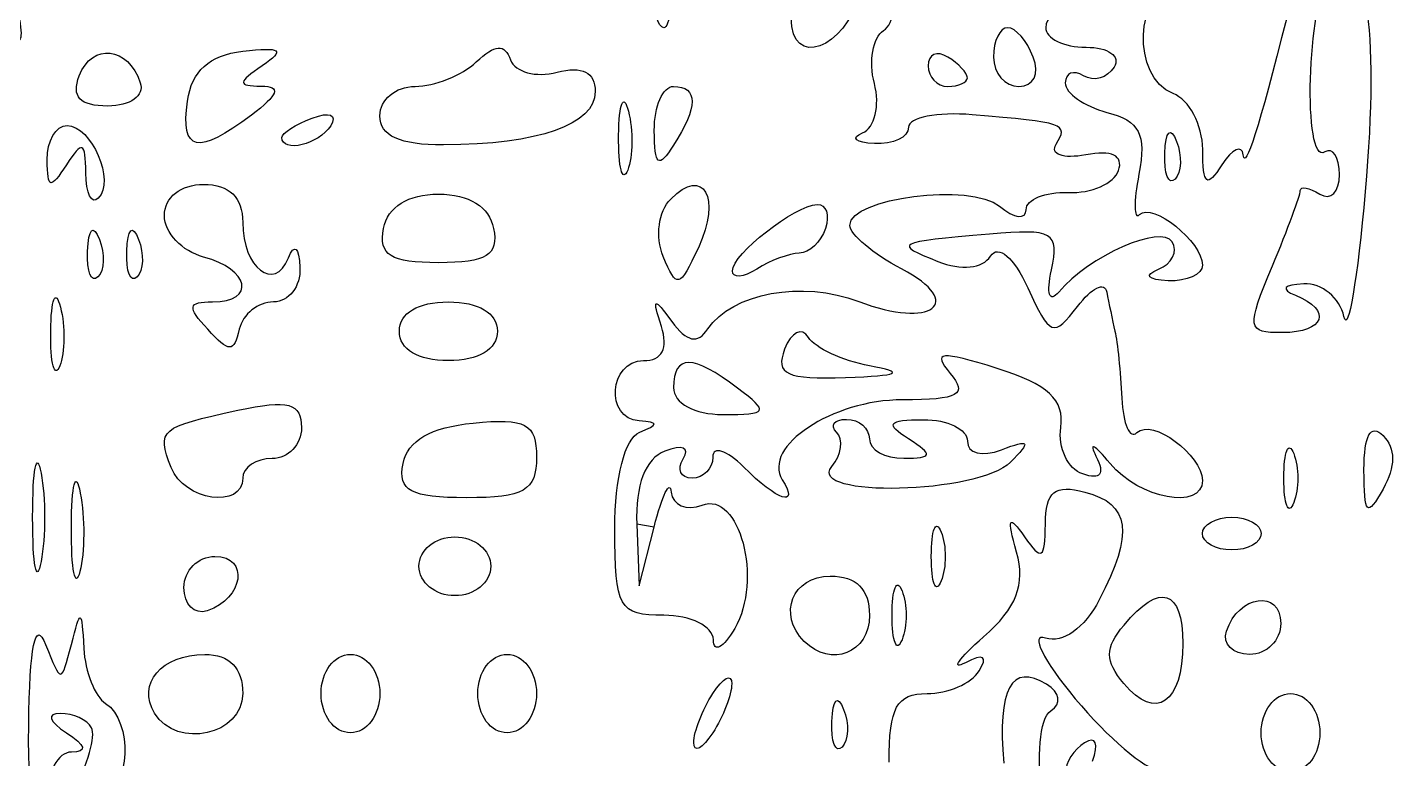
# Model space of a CAD drawing. Extents: x 0 to 213, y 0 to 77.
# Drawn here: x 35.63 to 60.28, y 33.4 to 46.57 of the extents above; entities that cross this region are included whole.
import ezdxf

# ---------------------------------------------------------------- set-up
doc = ezdxf.new("R2010")
doc.units = 0
doc.layers.get('0').update_dxf_attribs({"linetype": 'CONTINUOUS'})

msp = doc.modelspace()

# ---------------------------------------------------------------- linework, layer by layer
at = {"color": 7}
for points in [[(53.749798, 46.0375), (53.749798, 46.0375)], [(36.567037, 45.699632), (36.567037, 45.699632)], [(52.563889, 45.663903), (52.563889, 45.663903)], [(38.516433, 45.24375), (38.516436, 45.24375)], [(41.980556, 44.979167), (41.980556, 44.979167)], [(46.282658, 44.626389), (46.282664, 44.626389)], [(46.924846, 44.714583), (46.924846, 44.714583)], [(40.216667, 44.588644), (40.216667, 44.588644)], [(56.80261, 44.372871), (56.802624, 44.372877)], [(56.119542, 44.30301), (56.119519, 44.30301)], [(36.683487, 43.950232), (36.683487, 43.950232)], [(42.047713, 42.950694), (42.047713, 42.950694)], [(36.716764, 42.539121), (36.716741, 42.539121)], [(37.42232, 42.539121), (37.422297, 42.539121)], [(47.0863, 42.44524), (47.0863, 42.44524)], [(48.330556, 42.185438), (48.330556, 42.185429)], [(58.058795, 42.275622), (58.058795, 42.275622)], [(36.052111, 41.098611), (36.052108, 41.098611)], [(38.879839, 41.133463), (38.879839, 41.133463)], [(42.333333, 41.098611), (42.333333, 41.098611)], [(50.8, 40.476664), (50.8, 40.476664)], [(48.425868, 40.073143), (48.425868, 40.073157)], [(42.398552, 38.717347), (42.398552, 38.717347)], [(38.221737, 38.644367), (38.221737, 38.644367)], [(50.122514, 38.661625), (50.122514, 38.661611)], [(58.264033, 38.452778), (58.264033, 38.452778)], [(59.707639, 38.601887), (59.707639, 38.601887)], [(35.726638, 37.747222), (35.726638, 37.747222)], [(36.425082, 37.570833), (36.425073, 37.570833)], [(46.60841, 37.621283), (46.650151, 36.5125), (46.91945, 37.570833)], [(56.797222, 37.453243), (56.797222, 37.453243)], [(51.914033, 37.041667), (51.914033, 37.041667)], [(42.686111, 36.865278), (42.686111, 36.865278)], [(38.452778, 36.483104), (38.452778, 36.483104)], [(51.208477, 35.983333), (51.208477, 35.983333)], [(47.988511, 35.542361), (47.988505, 35.542361)], [(49.624076, 35.512965), (49.624076, 35.512965)], [(57.230845, 35.696703), (57.230845, 35.696703)], [(55.382823, 34.752494), (55.382885, 34.752494)], [(40.922222, 34.572222), (40.922222, 34.572222)], [(43.744444, 34.572222), (43.744444, 34.572222)], [(37.923611, 34.219444), (37.923611, 34.219444)], [(50.12232, 34.072452), (50.122297, 34.072452)], [(36.787607, 33.954872), (36.787607, 33.954872)], [(57.855556, 33.866667), (57.855556, 33.866667)], [(47.635806, 33.690278), (47.635806, 33.690278)]]:
    msp.add_lwpolyline(points, close=True, dxfattribs=at)
for points in [[(59.090278, 47.498934), (59.728244, 48.227909), (59.993488, 46.616569), (59.729946, 43.612963)], [(35.23858, 47.585802), (35.751843, 46.113452), (35.506573, 45.868181), (34.925, 47.272222)], [(47.272222, 47.625), (47.272222, 47.042917), (47.192847, 46.566667), (47.095833, 46.566667)], [(51.05404, 46.514583), (51.252301, 46.642102), (51.292514, 47.05481), (51.145048, 47.448611)], [(59.002083, 44.327936), (58.602471, 44.08069), (58.684651, 47.035443), (59.090278, 47.498934)], [(47.095833, 46.566667), (46.998819, 46.566667), (46.917015, 46.844478), (46.914043, 47.184028)], [(50.625787, 47.184028), (50.35931, 46.170441), (49.388889, 45.82447), (49.388889, 46.743056)], [(56.268056, 45.38076), (55.516199, 45.669276), (55.57599, 47.272222), (56.338611, 47.272222)], [(54.47477, 46.919444), (54.199894, 46.919444), (53.975, 46.760694), (53.975, 46.566667)], [(58.315603, 46.74305), (57.815243, 44.758542), (57.568197, 43.978525), (57.533472, 44.273605)], [(50.88835, 45.561357), (50.784111, 45.959971), (50.85868, 46.38892), (51.05404, 46.514583)], [(53.290498, 46.566667), (53.149568, 46.566667), (53.034257, 46.328542), (53.034257, 46.0375)], [(53.749798, 46.0375), (53.638111, 46.328542), (53.431429, 46.566667), (53.290498, 46.566667)], [(53.975, 46.566667), (53.975, 46.372639), (54.30187, 46.213889), (54.701375, 46.213889)], [(36.567037, 45.699632), (36.798092, 46.301747), (37.448642, 46.227684), (37.666377, 45.574478)], [(38.516436, 45.24375), (38.593875, 45.789009), (38.905267, 46.06991), (39.511111, 46.14103)], [(39.511111, 46.14103), (40.20824, 46.222864), (40.282165, 46.168547), (39.863889, 45.881849)], [(43.717986, 45.949306), (44.058597, 46.270635), (44.225899, 46.280795), (44.334625, 45.986756)], [(52.211111, 46.0375), (52.017083, 46.157416), (51.858333, 46.087408), (51.858333, 45.881931)], [(54.701375, 46.213889), (55.103564, 46.213889), (55.328857, 46.053875), (55.206166, 45.855357)], [(39.863889, 45.881849), (39.416781, 45.575384), (39.413561, 45.518299), (39.843117, 45.513735)], [(42.615556, 45.508333), (42.964806, 45.508333), (43.460899, 45.706769), (43.717986, 45.949306)], [(44.334625, 45.986756), (44.416686, 45.76482), (44.793718, 45.664272), (45.172472, 45.763318)], [(45.172472, 45.763318), (45.629449, 45.88282), (45.861111, 45.765294), (45.861111, 45.414235)], [(51.858333, 45.881931), (51.858333, 45.676453), (52.017083, 45.508333), (52.211111, 45.508333)], [(52.563889, 45.663903), (52.563889, 45.749464), (52.405139, 45.917584), (52.211111, 46.0375)], [(53.034257, 46.0375), (53.034257, 45.746458), (53.240943, 45.508333), (53.493557, 45.508333)], [(53.493557, 45.508333), (53.756887, 45.508333), (53.866217, 45.734114), (53.749798, 46.0375)], [(55.206166, 45.855357), (55.084294, 45.658165), (54.836799, 45.588157), (54.65618, 45.699787)], [(37.082137, 45.155556), (36.574803, 45.155556), (36.42071, 45.318316), (36.567037, 45.699632)], [(52.211111, 45.508333), (52.405139, 45.508333), (52.563889, 45.578339), (52.563889, 45.663903)], [(54.65618, 45.699787), (54.475561, 45.811417), (54.327778, 45.753147), (54.327778, 45.570298)], [(37.666377, 45.574478), (37.743923, 45.341836), (37.484132, 45.155556), (37.082137, 45.155556)], [(39.843117, 45.513735), (40.207652, 45.509869), (40.157739, 45.361767), (39.666728, 44.990385)], [(41.980556, 44.979167), (41.980556, 45.270208), (42.266306, 45.508333), (42.615556, 45.508333)], [(45.861111, 45.414235), (45.861111, 44.820665), (44.839057, 44.462009), (43.127083, 44.454818)], [(46.282664, 44.626389), (46.28986, 45.208472), (46.368916, 45.403889), (46.458361, 45.060647)], [(46.924846, 44.714583), (46.921883, 45.151144), (47.078194, 45.508333), (47.272222, 45.508333)], [(47.272222, 45.508333), (47.714225, 45.508333), (47.714225, 45.133951), (47.272222, 44.45)], [(50.674355, 44.671155), (50.896291, 44.762155), (50.992591, 45.162744), (50.88835, 45.561357)], [(54.327778, 45.570298), (54.327778, 45.387449), (54.665609, 45.149499), (55.078514, 45.041524)], [(56.802624, 44.372877), (56.799661, 44.815529), (56.559097, 45.269077), (56.268056, 45.38076)], [(39.666728, 44.990385), (38.700007, 44.259195), (38.386413, 44.328266), (38.516433, 45.24375)], [(40.216667, 44.588644), (40.216667, 44.664901), (40.463035, 44.821833), (40.764158, 44.937384)], [(40.764158, 44.937384), (41.078099, 45.057856), (41.219704, 44.998713), (41.096113, 44.798736)], [(43.127083, 44.454818), (42.340993, 44.451516), (41.980556, 44.616356), (41.980556, 44.979167)], [(46.458361, 45.060647), (46.547803, 44.717406), (46.541921, 44.241156), (46.445266, 44.002314)], [(52.652083, 44.998713), (52.021492, 45.051215), (51.505556, 44.949234), (51.505556, 44.772086)], [(54.162788, 44.46844), (54.389695, 44.835589), (54.320784, 44.859775), (52.652083, 44.998713)], [(55.078514, 45.041524), (55.666584, 44.887741), (55.791337, 44.646861), (55.654267, 43.929836)], [(35.988735, 44.185417), (35.985913, 44.524964), (36.147065, 44.802778), (36.34718, 44.802778)], [(36.34718, 44.802778), (36.787554, 44.802778), (37.216989, 43.802173), (36.908859, 43.494046)], [(41.096113, 44.798736), (40.88894, 44.463527), (40.216667, 44.302926), (40.216667, 44.588644)], [(46.445266, 44.002314), (46.348647, 43.763472), (46.275467, 44.044306), (46.282658, 44.626389)], [(47.272222, 44.45), (46.99569, 44.022095), (46.929215, 44.072725), (46.924846, 44.714583)], [(50.888194, 44.47785), (50.548644, 44.493174), (50.452418, 44.580155), (50.674355, 44.671155)], [(51.505556, 44.772086), (51.505556, 44.594938), (51.227742, 44.462533), (50.888194, 44.47785)], [(56.119519, 44.30301), (56.136453, 44.713974), (56.220038, 44.797568), (56.332653, 44.516144)], [(36.683487, 43.950232), (36.678972, 44.515936), (36.62222, 44.539947), (36.336111, 44.097222)], [(54.695333, 44.276456), (54.288281, 44.198066), (54.048999, 44.28433), (54.162788, 44.46844)], [(55.286413, 43.993432), (55.380088, 44.2625), (55.16289, 44.366499), (54.695333, 44.276456)], [(56.332653, 44.516144), (56.434561, 44.261484), (56.42203, 43.957215), (56.304826, 43.839988)], [(57.149986, 44.097217), (56.874212, 43.670485), (56.806967, 43.723848), (56.80261, 44.372871)], [(57.533472, 44.273605), (57.51064, 44.467633), (57.338073, 44.388258), (57.149986, 44.097217)], [(59.266667, 43.920833), (59.266667, 44.234777), (59.147603, 44.417973), (59.002083, 44.327936)], [(36.336111, 44.097222), (36.043859, 43.644998), (35.993352, 43.657822), (35.988735, 44.185417)], [(56.304826, 43.839988), (56.1876, 43.722764), (56.104223, 43.931123), (56.119542, 44.30301)], [(36.908859, 43.494046), (36.787876, 43.37306), (36.686459, 43.578345), (36.683487, 43.950232)], [(47.2195, 43.480056), (47.814682, 44.075237), (48.138105, 43.504807), (47.717727, 42.601295)], [(54.380268, 43.596066), (54.797195, 43.580657), (55.204958, 43.759476), (55.286413, 43.993432)], [(55.654267, 43.929836), (55.558027, 43.426383), (55.562774, 43.097961), (55.664822, 43.200007)], [(58.913889, 43.568056), (59.107917, 43.448139), (59.266667, 43.606889), (59.266667, 43.920833)], [(38.1, 43.182393), (38.1, 43.509401), (38.395159, 43.744586), (38.805556, 43.744586)], [(38.805556, 43.744586), (39.268773, 43.744586), (39.511111, 43.509401), (39.511111, 43.05985)], [(50.447222, 43.006058), (50.447222, 43.502617), (52.624903, 43.780199), (53.143559, 43.349751)], [(58.058795, 42.275622), (58.335068, 42.936837), (58.561111, 43.547188), (58.561111, 43.631959)], [(58.561111, 43.631959), (58.561111, 43.716727), (58.719861, 43.687972), (58.913889, 43.568056)], [(42.047713, 42.950694), (42.122714, 43.340147), (42.488623, 43.568056), (43.038889, 43.568056)], [(43.038889, 43.568056), (43.589154, 43.568056), (43.955064, 43.340147), (44.030065, 42.950694)], [(47.0863, 42.44524), (46.940521, 42.803945), (46.999186, 43.259742), (47.2195, 43.480056)], [(48.330556, 42.185429), (48.330556, 42.48706), (49.4536, 43.364966), (49.859257, 43.380448)], [(49.859257, 43.380448), (50.020951, 43.386629), (50.087095, 43.193228), (50.00625, 42.950694)], [(53.622222, 43.288286), (53.622222, 43.472972), (53.963344, 43.611473), (54.380268, 43.596066)], [(55.664822, 43.200007), (55.896931, 43.432112), (56.797228, 42.708737), (56.797228, 42.290139)], [(59.729946, 43.612963), (59.591581, 42.03604), (59.419101, 41.023647), (59.346657, 41.363194)], [(38.805556, 42.435693), (38.4175, 42.537171), (38.1, 42.873185), (38.1, 43.182393)], [(53.143559, 43.349751), (53.406822, 43.131263), (53.622222, 43.103602), (53.622222, 43.288286)], [(36.716741, 42.539121), (36.733675, 42.950085), (36.81726, 43.033679), (36.929876, 42.752256)], [(37.422297, 42.539121), (37.43923, 42.950085), (37.522816, 43.033679), (37.635431, 42.752256)], [(39.511111, 43.05985), (39.511111, 42.239288), (40.083181, 41.794681), (40.335073, 42.41947)], [(43.038889, 42.333333), (42.171575, 42.333333), (41.95482, 42.46834), (42.047713, 42.950694)], [(44.030065, 42.950694), (44.122958, 42.46834), (43.906203, 42.333333), (43.038889, 42.333333)], [(50.00625, 42.950694), (49.925405, 42.708158), (49.713738, 42.507292), (49.535882, 42.50432)], [(51.379532, 42.220159), (50.866762, 42.488826), (50.447222, 42.842482), (50.447222, 43.006058)], [(54.077571, 42.206164), (54.224434, 42.882992), (54.10918, 42.949422), (52.961647, 42.849427)], [(56.253905, 42.709016), (56.055949, 43.029313), (54.750945, 42.451861), (54.208985, 41.804167)], [(36.929876, 42.752256), (37.03178, 42.497595), (37.019253, 42.193326), (36.902049, 42.076099)], [(37.635431, 42.752256), (37.737336, 42.497595), (37.724808, 42.193326), (37.607604, 42.076099)], [(40.335073, 42.41947), (40.442859, 42.686828), (40.524788, 42.617723), (40.541592, 42.24528)], [(52.961647, 42.849427), (51.254965, 42.70071), (51.217517, 42.680805), (52.034728, 42.35669)], [(52.980627, 42.451282), (53.120369, 42.668977), (53.40131, 42.429918), (53.651805, 41.880135)], [(56.005676, 42.214927), (56.24942, 42.313194), (56.361124, 42.535534), (56.253905, 42.709016)], [(36.902049, 42.076099), (36.784822, 41.958872), (36.701445, 42.167234), (36.716764, 42.539121)], [(37.607604, 42.076099), (37.490377, 41.958872), (37.407001, 42.167234), (37.42232, 42.539121)], [(38.968034, 41.627919), (39.754141, 41.627919), (39.635303, 42.218709), (38.805556, 42.435693)], [(47.717727, 42.601295), (47.377418, 41.869879), (47.325365, 41.857013), (47.0863, 42.44524)], [(49.535882, 42.50432), (49.358022, 42.501357), (49.014061, 42.372918), (48.771528, 42.218918)], [(52.034728, 42.35669), (52.454531, 42.19019), (52.837625, 42.228502), (52.980627, 42.451282)], [(40.541592, 42.24528), (40.556888, 41.90573), (40.342961, 41.627919), (40.066143, 41.627919)], [(48.771528, 42.218918), (48.528992, 42.064915), (48.330556, 42.049844), (48.330556, 42.185438)], [(50.606619, 41.634238), (51.922144, 41.134075), (52.547545, 41.608161), (51.379532, 42.220159)], [(54.208985, 41.804167), (54.039804, 41.601977), (53.983709, 41.773582), (54.077571, 42.206164)], [(56.179867, 42.008408), (55.807421, 42.0252), (55.738319, 42.107141), (56.005676, 42.214927)], [(56.797228, 42.290139), (56.797228, 42.119869), (56.519414, 41.993089), (56.179867, 42.008408)], [(58.235184, 41.073411), (57.599936, 41.073411), (57.588644, 41.150388), (58.058795, 42.275622)], [(47.889583, 41.13926), (48.327982, 41.791134), (49.589484, 42.020953), (50.606619, 41.634238)], [(54.546765, 41.545753), (54.802041, 41.881908), (55.040129, 41.998194), (55.075853, 41.804167)], [(58.62344, 41.952703), (58.256514, 41.935403), (58.199367, 41.857298), (58.472917, 41.746918)], [(59.346657, 41.363194), (59.274208, 41.702742), (58.94876, 41.968022), (58.62344, 41.952703)], [(36.052108, 41.098611), (36.059305, 41.680694), (36.138361, 41.876111), (36.227806, 41.532869)], [(47.051482, 41.186806), (46.883317, 41.70958), (46.912036, 41.72309), (47.238945, 41.275)], [(53.651805, 41.880135), (54.048852, 41.008706), (54.119026, 40.982488), (54.546765, 41.545753)], [(55.075853, 41.804167), (55.111577, 41.610139), (55.177687, 41.292639), (55.222767, 41.098611)], [(58.472917, 41.746918), (59.142365, 41.476789), (58.999984, 41.073411), (58.235184, 41.073411)], [(36.227806, 41.532869), (36.317247, 41.189628), (36.311366, 40.713378), (36.214739, 40.474536)], [(38.879839, 41.133463), (38.50546, 41.540413), (38.521067, 41.627919), (38.968034, 41.627919)], [(40.066143, 41.627919), (39.789329, 41.627919), (39.511518, 41.405412), (39.448782, 41.133463)], [(42.333333, 41.098611), (42.333333, 41.427868), (42.666511, 41.627778), (43.215278, 41.627778)], [(43.215278, 41.627778), (43.764045, 41.627778), (44.097222, 41.427868), (44.097222, 41.098611)], [(46.731984, 40.569444), (47.065878, 40.569444), (47.17947, 40.78894), (47.051482, 41.186806)], [(47.238945, 41.275), (47.509077, 40.904727), (47.704448, 40.863969), (47.889583, 41.13926)], [(49.702565, 40.987365), (49.582268, 41.180964), (49.39236, 41.087334), (49.272667, 40.775413)], [(36.214739, 40.474536), (36.118103, 40.235694), (36.044923, 40.516528), (36.052111, 41.098611)], [(39.448782, 41.133463), (39.350953, 40.709367), (39.269986, 40.709367), (38.879839, 41.133463)], [(43.215278, 40.569444), (42.666511, 40.569444), (42.333333, 40.769354), (42.333333, 41.098611)], [(44.097222, 41.098611), (44.097222, 40.769354), (43.764045, 40.569444), (43.215278, 40.569444)], [(50.8, 40.476664), (50.314931, 40.566817), (49.821084, 40.796631), (49.702565, 40.987365)], [(55.222767, 41.098611), (55.267849, 40.904583), (55.323043, 40.362189), (55.345423, 39.893285)], [(48.425868, 40.073157), (47.619522, 40.685006), (47.272222, 40.688384), (47.272222, 40.084361)], [(49.272667, 40.775413), (49.098993, 40.322833), (49.307521, 40.225797), (50.370097, 40.264709)], [(53.100851, 40.428407), (52.068775, 40.751142), (51.926261, 40.736283), (52.254974, 40.340212)], [(46.654861, 39.483259), (46.02988, 39.522733), (46.1042, 40.569444), (46.731984, 40.569444)], [(50.370097, 40.264709), (51.349873, 40.300588), (51.458695, 40.354244), (50.8, 40.476664)], [(54.246718, 39.367514), (54.317084, 39.864129), (54.01706, 40.141903), (53.100851, 40.428407)], [(52.254974, 40.340212), (52.574249, 39.95551), (52.409327, 39.863889), (51.397566, 39.863889)], [(47.272222, 40.084361), (47.272222, 39.8011), (47.642114, 39.599291), (48.161284, 39.599291)], [(48.161284, 39.599291), (48.9802, 39.599291), (49.001076, 39.63668), (48.425868, 40.073143)], [(39.422917, 39.674306), (40.336176, 39.869959), (40.569444, 39.80657), (40.569444, 39.362741)], [(51.397566, 39.863889), (50.130755, 39.863889), (48.861418, 39.020849), (49.230085, 38.424338)], [(55.345423, 39.893285), (55.367803, 39.424387), (55.490573, 39.145196), (55.618242, 39.272868)], [(38.221737, 38.644367), (37.960819, 39.324303), (38.017986, 39.373316), (39.422917, 39.674306)], [(42.398552, 38.717347), (42.475573, 39.123942), (42.905942, 39.37245), (43.65914, 39.445255)], [(43.65914, 39.445255), (44.615015, 39.537651), (44.802778, 39.436308), (44.802778, 38.827893)], [(46.654861, 39.277473), (47.007639, 39.419824), (47.007639, 39.460977), (46.654861, 39.483259)], [(50.208976, 39.278972), (50.081307, 39.406655), (50.162062, 39.511111), (50.388424, 39.511111)], [(50.388424, 39.511111), (50.614792, 39.511111), (50.8, 39.352361), (50.8, 39.158333)], [(51.505556, 39.158333), (51.07765, 39.434866), (51.128281, 39.501341), (51.770139, 39.505709)], [(51.770139, 39.505709), (52.2067, 39.508532), (52.563889, 39.335377), (52.563889, 39.120589)], [(55.618242, 39.272868), (55.885303, 39.539929), (56.797228, 38.872197), (56.797228, 38.409584)], [(59.707639, 38.601887), (59.707639, 39.229307), (59.827744, 39.443922), (60.052873, 39.218794)], [(40.569444, 39.362741), (40.569444, 39.056279), (40.331319, 38.805541), (40.040278, 38.805541)], [(46.213889, 37.541437), (46.213889, 38.457832), (46.395502, 39.17282), (46.654861, 39.277473)], [(50.122514, 38.661611), (50.297735, 38.873489), (50.336645, 39.151303), (50.208976, 39.278972)], [(54.641473, 38.527998), (54.371929, 38.619712), (54.194289, 38.997495), (54.246718, 39.367514)], [(60.052873, 39.218794), (60.278007, 38.993659), (60.278007, 38.658938), (60.052873, 38.25665)], [(35.726638, 37.747222), (35.726638, 38.620347), (35.795438, 38.977536), (35.879521, 38.540972)], [(47.446119, 38.801517), (47.56971, 39.001491), (47.428085, 39.060631), (47.114164, 38.940161)], [(48.53215, 38.654366), (48.227245, 38.959265), (47.977783, 39.03864), (47.977783, 38.830755)], [(50.8, 39.158333), (50.8, 38.964306), (51.077811, 38.807985), (51.417361, 38.810957)], [(51.417361, 38.810957), (51.944959, 38.815586), (51.95778, 38.866081), (51.505556, 39.158333)], [(52.563889, 39.120589), (52.563889, 38.894314), (52.823536, 38.828921), (53.18125, 38.965104)], [(53.18125, 38.965104), (53.688965, 39.15839), (53.717052, 39.118103), (53.33941, 38.738262)], [(55.134264, 38.717361), (54.855951, 39.056911), (54.741482, 39.11569), (54.879895, 38.847985)], [(58.264033, 38.452778), (58.264033, 38.937847), (58.344108, 39.136286), (58.441971, 38.89375)], [(40.040278, 38.805541), (39.749236, 38.805541), (39.511111, 38.646791), (39.511111, 38.452764)], [(43.54219, 38.099986), (42.53226, 38.099986), (42.304854, 38.222747), (42.398552, 38.717347)], [(44.802778, 38.827893), (44.802778, 38.228341), (44.580497, 38.099986), (43.54219, 38.099986)], [(47.114164, 38.940161), (46.765687, 38.806439), (46.581845, 38.32702), (46.60841, 37.621283)], [(47.604183, 38.452778), (47.398706, 38.452778), (47.327577, 38.60971), (47.446119, 38.801517)], [(47.977783, 38.830755), (47.977783, 38.622867), (47.809664, 38.452778), (47.604183, 38.452778)], [(53.33941, 38.738262), (52.768929, 38.164468), (49.649916, 38.090162), (50.122514, 38.661625)], [(54.879895, 38.847985), (55.047306, 38.524183), (54.967494, 38.417065), (54.641473, 38.527998)], [(56.797228, 38.409584), (56.797228, 37.866591), (55.658918, 38.07727), (55.134264, 38.717361)], [(58.441971, 38.89375), (58.539834, 38.651217), (58.539834, 38.254342), (58.441971, 38.011806)], [(35.879521, 38.540972), (35.963609, 38.104411), (35.963609, 37.390036), (35.879521, 36.953472)], [(36.425073, 37.570833), (36.428996, 38.346944), (36.501237, 38.622904), (36.585615, 38.184082)], [(39.511111, 38.452764), (39.511111, 37.888435), (38.451384, 38.045912), (38.221737, 38.644367)], [(49.230085, 38.424338), (49.546606, 37.91219), (49.140468, 38.046048), (48.53215, 38.654366)], [(58.441971, 38.011806), (58.344108, 37.769272), (58.264033, 37.967708), (58.264033, 38.452778)], [(60.052873, 38.25665), (59.761337, 37.735702), (59.707639, 37.7894), (59.707639, 38.601887)], [(46.91945, 37.570833), (47.067563, 38.152917), (47.207531, 38.435712), (47.23049, 38.199266)], [(47.786623, 37.96676), (48.458662, 38.224643), (48.882196, 36.619702), (48.37312, 35.744305)], [(53.969598, 37.626002), (53.973747, 38.212034), (54.137021, 38.344354), (54.680556, 38.202218)], [(54.680556, 38.202218), (55.497262, 37.988641), (55.566381, 37.469784), (54.93917, 36.260831)], [(36.585615, 38.184082), (36.669997, 37.745258), (36.666794, 37.110258), (36.578503, 36.772971)], [(47.23049, 38.199266), (47.253463, 37.962823), (47.503707, 37.858192), (47.786623, 37.96676)], [(35.879521, 36.953472), (35.795438, 36.516911), (35.726638, 36.874097), (35.726638, 37.747222)], [(51.914033, 37.041667), (51.914033, 37.526736), (51.994108, 37.725175), (52.091971, 37.482639)], [(53.449626, 37.119997), (53.273012, 37.7469), (53.304694, 37.807251), (53.593709, 37.394444)], [(56.797222, 37.453243), (56.797222, 37.614931), (57.035347, 37.747222), (57.326389, 37.747222)], [(57.326389, 37.747222), (57.617431, 37.747222), (57.855556, 37.614931), (57.855556, 37.453243)], [(36.578503, 36.772971), (36.490207, 36.435682), (36.421167, 36.794731), (36.425082, 37.570833)], [(47.095833, 35.983333), (46.288215, 35.983333), (46.213889, 36.114646), (46.213889, 37.541437)], [(52.091971, 37.482639), (52.189834, 37.240106), (52.189834, 36.843231), (52.091971, 36.600694)], [(53.593709, 37.394444), (53.90178, 36.954429), (53.965105, 36.993438), (53.969598, 37.626002)], [(42.686111, 36.865278), (42.686111, 37.156319), (42.977153, 37.394444), (43.332868, 37.394444)], [(43.332868, 37.394444), (43.68859, 37.394444), (43.979632, 37.156319), (43.979632, 36.865278)], [(57.326389, 37.159257), (57.035347, 37.159257), (56.797222, 37.291549), (56.797222, 37.453243)], [(57.855556, 37.453243), (57.855556, 37.291549), (57.617431, 37.159257), (57.326389, 37.159257)], [(38.452778, 36.483104), (38.452778, 36.790314), (38.704131, 37.041667), (39.011341, 37.041667)], [(39.011341, 37.041667), (39.634321, 37.041667), (39.525829, 36.282221), (38.8717, 36.064179)], [(52.091971, 36.600694), (51.994108, 36.358161), (51.914033, 36.556597), (51.914033, 37.041667)], [(52.855374, 35.593819), (53.452353, 36.119446), (53.61432, 36.535416), (53.449626, 37.119997)], [(43.332868, 36.336111), (42.977153, 36.336111), (42.686111, 36.574236), (42.686111, 36.865278)], [(43.979632, 36.865278), (43.979632, 36.574236), (43.68859, 36.336111), (43.332868, 36.336111)], [(38.8717, 36.064179), (38.641291, 35.987375), (38.452778, 36.175891), (38.452778, 36.483104)], [(49.624076, 35.512965), (49.138451, 35.998585), (49.414574, 36.688889), (50.094444, 36.688889)], [(50.094444, 36.688889), (50.564813, 36.688889), (50.8, 36.453702), (50.8, 35.983333)], [(51.208477, 35.983333), (51.208477, 36.468403), (51.288552, 36.666842), (51.386415, 36.424306)], [(55.386046, 35.806944), (56.030436, 36.583383), (56.44438, 36.453547), (56.44438, 35.474989)], [(51.386415, 36.424306), (51.484279, 36.181772), (51.484279, 35.784897), (51.386415, 35.542361)], [(54.93917, 36.260831), (54.67422, 35.750147), (54.280381, 35.469963), (53.971977, 35.572768)], [(57.230845, 35.696703), (57.448887, 36.350829), (58.208333, 36.459324), (58.208333, 35.836341)], [(36.424026, 35.454178), (36.594432, 36.111124), (36.609864, 36.106481), (36.647967, 35.386803)], [(35.655352, 33.984269), (35.67189, 35.437659), (35.773227, 35.925548), (35.960575, 35.454178)], [(47.988505, 35.542361), (47.982607, 35.784897), (47.580903, 35.983333), (47.095833, 35.983333)], [(48.37312, 35.744305), (48.167485, 35.390703), (47.994409, 35.299828), (47.988511, 35.542361)], [(50.8, 35.983333), (50.8, 35.303463), (50.109696, 35.027339), (49.624076, 35.512965)], [(51.386415, 35.542361), (51.288552, 35.299828), (51.208477, 35.498264), (51.208477, 35.983333)], [(55.382885, 34.752494), (55.036664, 35.16967), (55.037327, 35.386687), (55.386046, 35.806944)], [(58.208333, 35.836341), (58.208333, 35.529133), (57.956978, 35.277778), (57.64977, 35.277778)], [(52.530203, 35.129018), (52.257689, 34.987244), (52.404016, 35.196402), (52.855374, 35.593819)], [(53.971977, 35.572768), (53.685841, 35.668145), (53.926653, 35.176), (54.507116, 34.479117)], [(57.64977, 35.277778), (57.342557, 35.277778), (57.154041, 35.466291), (57.230845, 35.696703)], [(35.960575, 35.454178), (36.241008, 34.748622), (36.241008, 34.748622), (36.424026, 35.454178)], [(36.647967, 35.386803), (36.670488, 34.961692), (36.847639, 34.515761), (37.041667, 34.395845)], [(37.923611, 34.219444), (37.59789, 34.746475), (38.051094, 35.277778), (38.826375, 35.277778)], [(38.826375, 35.277778), (39.275924, 35.277778), (39.511111, 35.035442), (39.511111, 34.572222)], [(40.922222, 34.572222), (40.922222, 34.964198), (41.157409, 35.277778), (41.451389, 35.277778)], [(41.451389, 35.277778), (41.745368, 35.277778), (41.980556, 34.964198), (41.980556, 34.572222)], [(43.744444, 34.572222), (43.744444, 34.964198), (43.979632, 35.277778), (44.273611, 35.277778)], [(44.273611, 35.277778), (44.567591, 35.277778), (44.802778, 34.964198), (44.802778, 34.572222)], [(52.773964, 34.979508), (52.939541, 35.247413), (52.856122, 35.29858), (52.530203, 35.129018)], [(56.44438, 35.474989), (56.44438, 34.397126), (55.954476, 34.063697), (55.382823, 34.752494)], [(53.989193, 34.73984), (53.357952, 35.129967), (53.103187, 34.659985), (53.218755, 33.318577)], [(47.977778, 34.572222), (48.165865, 34.863264), (48.319749, 34.942639), (48.319749, 34.748611)], [(51.837511, 34.572222), (52.214117, 34.572222), (52.63552, 34.7555), (52.773964, 34.979508)], [(39.511111, 34.572222), (39.511111, 33.823961), (38.33022, 33.561539), (37.923611, 34.219444)], [(41.451389, 33.866667), (41.157409, 33.866667), (40.922222, 34.180247), (40.922222, 34.572222)], [(41.980556, 34.572222), (41.980556, 34.180247), (41.745368, 33.866667), (41.451389, 33.866667)], [(44.273611, 33.866667), (43.979632, 33.866667), (43.744444, 34.180247), (43.744444, 34.572222)], [(44.802778, 34.572222), (44.802778, 34.180247), (44.567591, 33.866667), (44.273611, 33.866667)], [(47.635806, 33.690278), (47.635806, 33.884306), (47.789691, 34.281181), (47.977778, 34.572222)], [(48.319749, 34.748611), (48.319749, 34.554583), (48.165865, 34.157708), (47.977778, 33.866667)], [(50.122297, 34.072452), (50.13923, 34.483421), (50.222816, 34.567012), (50.335431, 34.285592)], [(51.152778, 33.3375), (51.152778, 34.324524), (51.290141, 34.572222), (51.837511, 34.572222)], [(54.067329, 34.263542), (54.267887, 34.395238), (54.236422, 34.587045), (53.989193, 34.73984)], [(57.855556, 33.866667), (57.855556, 34.258642), (58.090743, 34.572222), (58.384722, 34.572222)], [(58.384722, 34.572222), (58.678702, 34.572222), (58.913889, 34.258642), (58.913889, 33.866667)], [(37.041667, 34.395845), (37.538956, 34.088505), (37.48206, 32.808345), (36.971111, 32.808345)], [(50.335431, 34.285592), (50.437336, 34.030931), (50.424808, 33.726659), (50.307604, 33.609432)], [(54.366044, 31.597261), (53.94003, 31.333968), (53.64303, 33.984929), (54.067329, 34.263542)], [(54.507116, 34.479117), (55.087576, 33.782229), (55.771483, 33.200591), (56.026905, 33.186582)], [(36.227097, 34.214054), (35.974644, 34.210893), (36.018157, 34.072155), (36.336111, 33.866678)], [(36.787607, 33.954872), (36.710411, 34.100392), (36.458178, 34.217026), (36.227097, 34.214054)], [(50.307604, 33.609432), (50.190377, 33.492209), (50.107001, 33.700568), (50.12232, 34.072452)], [(36.071528, 31.630871), (35.781607, 31.747855), (35.63905, 32.553997), (35.655352, 33.984269)], [(36.336111, 33.866678), (36.688889, 33.638696), (36.718285, 33.522903), (36.424306, 33.519302)], [(36.460851, 32.808345), (36.717763, 33.293414), (36.864806, 33.80935), (36.787607, 33.954872)], [(47.977778, 33.866667), (47.789691, 33.575625), (47.635806, 33.49625), (47.635806, 33.690278)], [(54.815161, 33.355819), (54.935631, 33.669763), (54.876491, 33.811368), (54.676517, 33.687777)], [(58.384722, 33.161111), (58.090743, 33.161111), (57.855556, 33.474691), (57.855556, 33.866667)], [(58.913889, 33.866667), (58.913889, 33.474691), (58.678702, 33.161111), (58.384722, 33.161111)], [(36.424306, 33.519302), (36.181772, 33.51648), (35.985673, 33.156711), (35.988535, 32.72015)], [(54.676517, 33.687777), (54.48471, 33.569235), (54.327778, 33.322864), (54.327778, 33.140286)]]:
    msp.add_open_spline(points, degree=3, dxfattribs=at)

doc.saveas('drawing.dxf')
